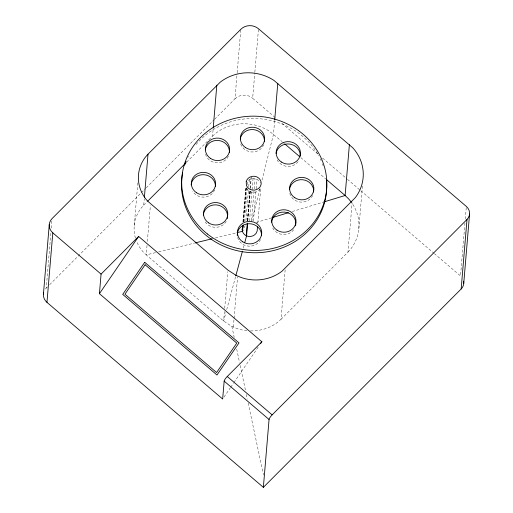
<?xml version="1.0" encoding="UTF-8"?>
<svg xmlns="http://www.w3.org/2000/svg" width="513" height="513" viewBox="0 0 513 513"><rect width="100%" height="100%" fill="white"/><g stroke="black" fill="none" stroke-linecap="round" stroke-linejoin="round"><path stroke-width="0.38" stroke-dasharray="2.56 1.92" d="M45.356 289.114A10.933 10.1 4.8 0 1 46.247 288.088L50.89 232.793M51.287 228.054L52.018 219.365M134.226 225.656L137.837 182.641M135.445 238.122A38.95 35.981 4.8 0 1 141.062 208.207L143.73 205.149L144.268 198.775M147.039 245.349L146.231 254.903L223.636 321.067L231.882 326.415L236.852 328.487A41.495 38.34 4.8 0 0 247.433 330.757M147.372 241.36L150.38 205.521M186.597 162.166L212.542 136.144L213.139 128.975M214.626 119.228L234.967 98.829L237.089 73.551M237.16 72.763L240.738 30.1M224.438 311.506L223.636 321.067L225.906 312.616M224.7 308.319L227.778 271.678M233.357 327.031L234.024 319.067M234.095 318.272L237.57 276.847M275.148 117.509L252.659 98.284L254.781 73.006M254.852 72.218L258.501 28.766M242.899 222.193L245.772 187.072M243.239 221.757L246.144 187.162M243.265 221.879L246.214 187.546M243.406 221.526L246.24 187.72M244.4 221.616L247.17 188.592M247.503 184.661L247.83 180.73C250.665 177.94 255.5 177.851 258.52 180.403A7.567 6.99 4.8 0 1 260.405 182.904M245.907 220.455L248.484 189.791M248.747 186.649L249.344 179.569M247.426 220.571L250.068 189.124M250.132 188.335L251.056 177.357M247.51 220.77L250.081 190.137M247.632 220.487L250.273 189.041M250.338 188.252L251.261 177.274M247.837 220.885L250.408 190.252M249.504 220.975L253.069 178.518M251.556 220.372L254.115 189.701M254.198 188.925L255.038 178.697M253.441 221.032L256.077 189.586M256.147 188.803L256.936 179.364M257.808 223.014L260.784 187.636M274.628 120.728L273.493 134.265L261.842 180.826M250.53 330.923A41.495 38.34 4.8 0 0 277.68 322.215L281.002 319.298L285.145 269.915M281.002 319.298L347.968 252.139L352.117 202.757M358.831 228.779L362.441 185.77M464.951 223.027L460.507 275.956L434.376 253.614M465.285 219.083L466.349 206.438M251.55 221.956L259.905 188.585M226.733 309.544L235.621 276.526M243.271 248.106L244.303 244.271M224.014 397.056L230.324 387.841M230.773 387.18L233.479 383.237M233.928 382.576L258.719 346.384M260.142 188.803C258.154 192.26 253.454 193.401 249.953 191.682A7.567 6.99 4.8 0 1 246.445 188.117M245.24 225.701L243.79 228.266L243.899 230.965M347.968 252.139L351.065 248.587A44.221 40.854 4.8 0 0 351.995 203.193M46.247 288.088L47.376 286.953M49.639 284.689L145.692 188.361M146.256 187.79L214.062 119.792M143.73 205.149L147.116 201.756M212.542 136.144L216.101 133.021A44.041 40.687 4.8 0 1 269.633 131.373L281.99 141.53M256.301 222.462L271.614 217.813M292.288 211.536L322.914 202.237M155.548 252.62L146.231 254.903L143.268 252.018A38.95 35.981 4.8 0 1 136.477 241.123M158.652 251.857L194.35 243.111M215.306 237.974L236.262 232.838M281.836 123.223L318.297 154.394M322.549 158.03L346.859 178.806M347.468 179.326L360.229 190.24M360.838 190.759L433.767 253.095M282.599 142.05L284.42 143.608M300.81 157.619L325.697 178.89M231.882 326.415L234.21 337.362M236.705 349.09L239.533 362.377M240.193 365.506L245.515 390.521M246.349 394.433L247.343 399.12M248.177 403.032L263.477 474.955M234.967 98.829A12.53 11.575 4.8 0 1 252.659 98.284M187.72 157.6A72.628 67.1 4.8 0 1 188.431 156.17M196.12 144.493A72.628 67.1 4.8 0 1 318.81 156.01M320.247 158.793A72.628 67.1 4.8 0 1 321.228 160.915M322.408 163.762A72.628 67.1 4.8 0 1 323.203 165.923M298.098 161.685A12.152 11.228 4.8 0 1 277.123 159.883M226.252 221.334A12.152 11.228 4.8 0 1 215.659 227.323A12.152 11.228 4.8 0 1 204.828 221.436M312.699 195.498A12.152 11.228 4.8 0 1 300.182 202.064A12.152 11.228 4.8 0 1 289.595 192.805M293.68 229.805A12.152 11.228 4.8 0 1 272.711 227.996M260.553 239.533A12.152 11.228 4.8 0 1 248.433 246.137A12.152 11.228 4.8 0 1 237.622 237.557M214.71 189.823A12.152 11.228 4.8 0 1 204.283 197.127A12.152 11.228 4.8 0 1 192.657 191.266M228.458 156.228A12.152 11.228 4.8 0 1 216.332 162.833A12.152 11.228 4.8 0 1 205.521 154.253M263.753 144.679A12.152 11.228 4.8 0 1 251.338 151.963A12.152 11.228 4.8 0 1 240.36 142.665"/><path stroke-width="0.77" d="M43.438 294.007L49.274 224.489M46.965 302.369L52.807 232.857A10.933 10.1 4.8 0 1 52.089 218.57L240.809 29.312A12.53 11.575 4.8 0 1 258.501 28.766L466.349 206.438A9.971 9.208 4.8 0 1 467.003 219.468L461.161 288.979L263.361 487.35L46.965 302.369A10.933 10.1 4.8 0 1 43.65 292.705M261.874 341.78L227.253 376.504A4.38 1.032 -49.5 0 0 224.168 381.127L222.661 399.024L99.426 293.68L101.067 274.115L138.638 236.435L261.874 341.78L260.521 343.755M144.403 197.184L148.013 154.169L220.378 82.042A44.041 40.687 4.8 0 1 273.91 80.394L352.848 147.866A44.221 40.854 4.8 0 1 355.349 197.608L281.964 271.236A41.495 38.34 4.8 0 1 241.136 277.507L236.166 275.436L227.913 270.088L147.552 201.038A38.95 35.981 4.8 0 1 145.346 157.228L148.013 154.169M213.209 128.179L216.819 85.164M257.481 226.945L257.282 229.305A7.567 6.99 4.8 0 1 257.116 231.119C256.013 235.704 250.299 237.782 246.253 235.711A7.567 6.99 4.8 0 1 242.521 231.568L242.174 229.773L242.636 225.342M242.444 231.19L242.905 225.688M243.002 225.027L242.469 231.318L237.038 232.645M246.253 235.711L247.311 223.129M247.638 223.245L246.58 235.82L244.72 242.732M274.699 119.933L277.777 83.292M263.361 487.35L269.062 419.506A4.38 1.032 -49.5 0 1 272.147 414.876L467.003 219.468M349.398 144.519L345.121 195.498L348.564 198.845A44.221 40.854 4.8 0 1 351.546 202.545M463.726 283.586L469.562 214.068M242.174 229.773L243.008 226.246M235.833 275.757L242.444 251.178M99.426 293.68L138.638 236.435M147.68 201.192L186.033 162.73M272.384 217.583L288.46 212.696M323.684 202.007L345.121 195.498L326.3 179.409M195.126 242.918L212.202 238.737M285.029 144.127L299.592 156.58M227.253 376.504L272.147 414.876M52.807 232.857L101.067 274.115M224.168 381.127L269.062 419.506M463.605 281.182A9.971 9.208 4.8 0 1 461.161 288.979M326.428 180.935A72.628 67.1 4.8 0 1 250.601 252.62A72.628 67.1 4.8 0 1 182.66 172.791M184.693 165.064A72.628 67.1 4.8 0 1 186.091 161.281M276.071 153.425A12.152 11.228 4.8 0 1 289.454 144.044A12.152 11.228 4.8 0 1 300.201 156.234M227.541 217.134A12.152 11.228 4.8 0 1 227.31 218.583M203.328 215.05A12.152 11.228 4.8 0 1 216.005 204.873A12.152 11.228 4.8 0 1 227.58 216.403M289.524 189.15A12.152 11.228 4.8 0 1 302.901 179.768A12.152 11.228 4.8 0 1 313.648 191.958M295.789 224.348A12.152 11.228 4.8 0 1 295.559 225.803M271.569 222.264A12.152 11.228 4.8 0 1 284.253 212.093A12.152 11.228 4.8 0 1 295.828 223.617M237.269 235.377A12.152 11.228 4.8 0 1 249.177 223.719A12.152 11.228 4.8 0 1 261.54 235.262M191.157 184.879A12.152 11.228 4.8 0 1 203.834 174.709A12.152 11.228 4.8 0 1 215.409 186.232M205.283 149.879A12.152 11.228 4.8 0 1 218.66 140.498A12.152 11.228 4.8 0 1 229.407 152.688M240.289 139.01A12.152 11.228 4.8 0 1 253.666 129.635A12.152 11.228 4.8 0 1 264.413 141.819M246.227 181.608L246.413 185.225A7.567 6.99 4.8 0 0 250.145 189.361C254.191 191.432 259.899 189.361 261.008 184.776A7.567 6.99 4.8 0 0 258.712 178.088C254.781 174.561 247.497 176.28 246.227 181.608M144.711 262.297L122.716 294.411L216.993 375.003L238.994 342.889L144.711 262.297M145.108 264.759L124.941 294.193L216.601 372.541L236.762 343.107L145.108 264.759M207.38 233.96A72.628 67.1 4.8 0 0 325.71 196.113A72.628 67.1 4.8 0 0 229.753 119.811A72.628 67.1 4.8 0 0 207.38 233.96M281.4 162.037A12.152 11.228 4.8 0 0 300.394 153.919A12.152 11.228 4.8 0 0 283.073 142.665A12.152 11.228 4.8 0 0 281.4 162.037M208.74 222.937A12.152 11.228 4.8 0 0 227.74 214.812A12.152 11.228 4.8 0 0 210.413 203.565A12.152 11.228 4.8 0 0 208.74 222.937M294.847 197.768A12.152 11.228 4.8 0 0 313.847 189.643A12.152 11.228 4.8 0 0 296.52 178.389A12.152 11.228 4.8 0 0 294.847 197.768M276.982 230.157A12.152 11.228 4.8 0 0 295.982 222.033A12.152 11.228 4.8 0 0 278.655 210.785A12.152 11.228 4.8 0 0 276.982 230.157M242.7 241.803A12.152 11.228 4.8 0 0 261.701 233.678A12.152 11.228 4.8 0 0 244.374 222.424A12.152 11.228 4.8 0 0 242.7 241.803M196.569 192.773A12.152 11.228 4.8 0 0 215.569 184.648A12.152 11.228 4.8 0 0 198.242 173.394A12.152 11.228 4.8 0 0 196.569 192.773M210.606 158.491A12.152 11.228 4.8 0 0 229.606 150.373A12.152 11.228 4.8 0 0 212.279 139.119A12.152 11.228 4.8 0 0 210.606 158.491M245.612 147.629A12.152 11.228 4.8 0 0 264.605 139.504A12.152 11.228 4.8 0 0 247.285 128.25A12.152 11.228 4.8 0 0 245.612 147.629"/></g></svg>
